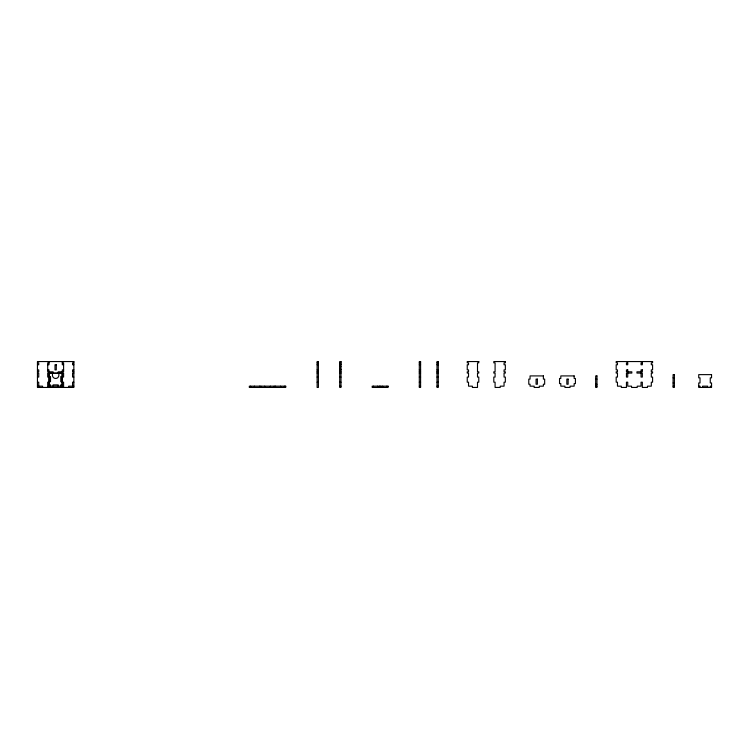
<?xml version="1.0" encoding="UTF-8"?>
<svg xmlns="http://www.w3.org/2000/svg" width="749" height="749" viewBox="0 0 749 749"><rect width="100%" height="100%" fill="white"/><g stroke="black" fill="none" stroke-linecap="round" stroke-linejoin="round"><path stroke-width="1.12" d="M37.45 362.834L38.733 362.834L38.733 364.763L37.45 364.763M48.985 362.834L47.702 362.834L47.702 371.813L53.085 371.813L53.085 373.086M62.317 362.834L63.599 362.834L63.599 371.813L58.216 371.813L58.216 373.086M73.851 362.834L72.569 362.834L72.569 364.763L73.851 364.763M317.127 362.834L318.409 362.834M339.709 362.834L340.992 362.834M419.309 362.834L420.592 362.834M436.995 362.834L438.277 362.834M339.709 364.117L340.992 364.117M47.702 364.763L48.985 364.763L48.985 361.552M63.599 364.763L62.317 364.763L62.317 361.552M317.127 364.763L318.409 364.763M339.709 364.763L340.992 364.763M419.309 364.763L420.592 364.763M436.995 364.763L438.277 364.763M339.709 366.682L340.992 366.682M339.709 369.248L340.992 369.248M37.45 369.884L38.733 369.884L38.733 371.813L37.45 371.813M47.702 369.884L48.985 369.884L48.985 387.448M63.599 369.884L62.317 369.884L62.317 387.448M73.851 369.884L72.569 369.884L72.569 371.813L73.851 371.813M317.127 369.884L318.409 369.884M339.709 369.884L340.992 369.884M419.309 369.884L420.592 369.884M436.995 369.884L438.277 369.884M317.127 371.813L318.409 371.813M339.709 371.813L340.992 371.813M419.309 371.813L420.592 371.813M436.995 371.813L438.277 371.813M37.45 373.086L38.733 373.086L38.733 377.065L37.45 377.065M73.851 373.086L72.569 373.086L72.569 377.065L73.851 377.065M317.127 373.086L318.409 373.086M339.709 373.086L340.992 373.086M419.309 373.086L420.592 373.086M436.995 373.086L438.277 373.086M49.247 376.55L50.52 376.55L50.52 381.681L49.247 381.681M62.064 376.55L60.781 376.55L60.781 381.681L62.064 381.681M48.985 377.065L47.702 377.065L47.702 373.086L63.599 373.086L63.599 377.065L62.317 377.065M317.127 377.065L318.409 377.065M339.709 377.065L340.992 377.065M419.309 377.065L420.592 377.065M436.995 377.065L438.277 377.065M673.098 377.833L674.381 377.833M595.68 379.116L596.962 379.116M37.45 382.187L38.733 382.187L38.733 386.166M48.985 382.187L47.702 382.187L47.702 387.448M62.317 382.187L63.599 382.187L63.599 387.448M73.851 382.187L72.569 382.187L72.569 386.166M317.127 382.187L318.409 382.187M339.709 382.187L340.992 382.187M419.309 382.187L420.592 382.187M436.995 382.187L438.277 382.187M673.098 382.964L674.381 382.964M595.68 384.237L596.962 384.237M49.247 384.883L50.52 384.883L50.52 386.166M62.064 384.883L60.781 384.883L60.781 386.166M37.45 386.166L42.581 386.166L42.581 387.448M48.985 386.166L62.317 386.166M73.851 386.166L68.721 386.166L68.721 387.448M339.709 386.166L340.992 386.166M419.309 386.166L420.592 386.166M436.995 386.166L438.277 386.166M595.68 386.166L596.962 386.166M673.098 386.166L674.381 386.166M698.733 386.166L700.015 386.166L700.015 387.448M711.55 386.166L710.267 386.166L710.267 387.448M707.702 387.448L707.702 386.166L702.581 386.166L702.581 387.448M386.802 386.166L386.802 387.448M382.702 386.166L382.702 387.448M380.782 386.166L380.782 387.448M379.5 386.166L379.5 387.448M377.58 386.166L377.58 387.448M373.47 386.166L373.47 387.448M284.442 386.166L284.442 387.448M280.594 386.166L280.594 387.448M275.473 386.166L275.473 387.448M274.19 386.166L274.19 387.448M270.342 386.166L270.342 387.448M264.706 386.166L264.706 387.448M260.858 386.166L260.858 387.448M259.575 386.166L259.575 387.448M254.454 386.166L254.454 387.448M250.606 386.166L250.606 387.448M62.064 386.166L62.064 373.348L49.247 373.348L49.247 386.166M58.853 373.348L58.853 375.193A3.202 3.202 0 0 1 55.688 378.47A3.202 3.202 0 0 1 52.449 375.268L52.449 373.348M58.216 386.166L58.216 384.883L53.085 384.883L53.085 386.166M73.851 361.552L37.45 361.552L37.45 387.448L73.851 387.448L73.851 361.552M318.409 361.552L317.127 361.552L317.127 387.448L318.409 387.448L318.409 361.552M340.992 361.552L339.709 361.552L339.709 387.448L340.992 387.448L340.992 361.552M420.592 361.552L419.309 361.552L419.309 387.448L420.592 387.448L420.592 361.552M438.277 361.552L436.995 361.552L436.995 387.448L438.277 387.448L438.277 361.552M478.78 361.552L467.245 361.552L467.245 362.834L468.528 362.834L468.528 364.763L467.245 364.763L467.245 369.884L468.528 369.884L468.528 371.813L467.245 371.813L467.245 373.086L468.528 373.086L468.528 377.065L467.245 377.065L467.245 382.187L468.528 382.187L468.528 386.166L472.376 386.166L472.376 387.448L477.506 387.448L477.506 382.187L478.78 382.187L478.78 377.065L477.506 377.065L477.506 373.086L478.78 373.086L478.78 371.813L477.506 371.813L477.506 362.834L478.78 362.834L478.78 361.552M505.341 361.552L493.806 361.552L493.806 362.834L495.089 362.834L495.089 371.813L493.806 371.813L493.806 373.086L495.089 373.086L495.089 377.065L493.806 377.065L493.806 382.187L495.089 382.187L495.089 387.448L500.21 387.448L500.21 386.166L504.058 386.166L504.058 382.187L505.341 382.187L505.341 377.065L504.058 377.065L504.058 373.086L505.341 373.086L505.341 371.813L504.058 371.813L504.058 369.884L505.341 369.884L505.341 364.763L504.058 364.763L504.058 362.834L505.341 362.834L505.341 361.552M652.585 361.552L616.184 361.552L616.184 362.834L617.466 362.834L617.466 364.763L616.184 364.763L616.184 369.884L617.466 369.884L617.466 371.813L616.184 371.813L616.184 373.086L617.466 373.086L617.466 377.065L616.184 377.065L616.184 382.187L617.466 382.187L617.466 386.166L621.314 386.166L621.314 387.448L626.445 387.448L626.445 382.187L627.728 382.187L627.728 386.166L631.566 386.166L631.566 387.448L637.212 387.448L637.212 386.166L641.05 386.166L641.05 382.187L642.333 382.187L642.333 387.448L647.464 387.448L647.464 386.166L651.312 386.166L651.312 382.187L652.585 382.187L652.585 377.065L651.312 377.065L651.312 373.086L652.585 373.086L652.585 371.813L651.312 371.813L651.312 369.884L652.585 369.884L652.585 364.763L651.312 364.763L651.312 362.834L652.585 362.834L652.585 361.552M627.728 362.834L626.445 362.834L626.445 364.763L627.728 364.763L627.728 362.834M642.333 362.834L641.05 362.834L641.05 364.763L642.333 364.763L642.333 362.834M56.287 364.763L55.014 364.763L55.014 369.884L56.287 369.884L56.287 364.763M627.728 369.884L626.445 369.884L626.445 371.813L631.828 371.813L631.828 373.086L626.445 373.086L626.445 377.065L627.728 377.065L627.728 369.884M642.333 369.884L641.05 369.884L641.05 377.065L642.333 377.065L642.333 373.086L636.95 373.086L636.95 371.813L642.333 371.813L642.333 369.884M674.381 374.631L673.098 374.631L673.098 387.448L674.381 387.448L674.381 374.631M711.55 374.631L698.733 374.631L698.733 377.833L700.015 377.833L700.015 382.964L698.733 382.964L698.733 387.448L711.55 387.448L711.55 382.964L710.267 382.964L710.267 377.833L711.55 377.833L711.55 374.631M543.381 375.914L530.058 375.914L530.058 379.116L528.775 379.116L528.775 384.237L530.058 384.237L530.058 386.166L534.159 386.166L534.159 387.448L539.28 387.448L539.28 386.166L543.381 386.166L543.381 384.237L544.663 384.237L544.663 379.116L543.381 379.116L543.381 375.914M574.146 375.914L560.814 375.914L560.814 378.47L559.531 378.47L559.531 383.6L560.814 383.6L560.814 386.166L564.915 386.166L564.915 387.448L570.045 387.448L570.045 386.166L574.146 386.166L574.146 383.6L575.429 383.6L575.429 378.47L574.146 378.47L574.146 375.914M596.962 375.914L595.68 375.914L595.68 387.448L596.962 387.448L596.962 375.914M537.361 379.116L536.078 379.116L536.078 384.237L537.361 384.237L537.361 379.116M568.126 379.116L566.843 379.116L566.843 384.237L568.126 384.237L568.126 379.116M285.725 386.166L249.323 386.166L249.323 387.448L285.725 387.448L285.725 386.166M388.085 386.166L372.197 386.166L372.197 387.448L388.085 387.448L388.085 386.166"/></g></svg>
